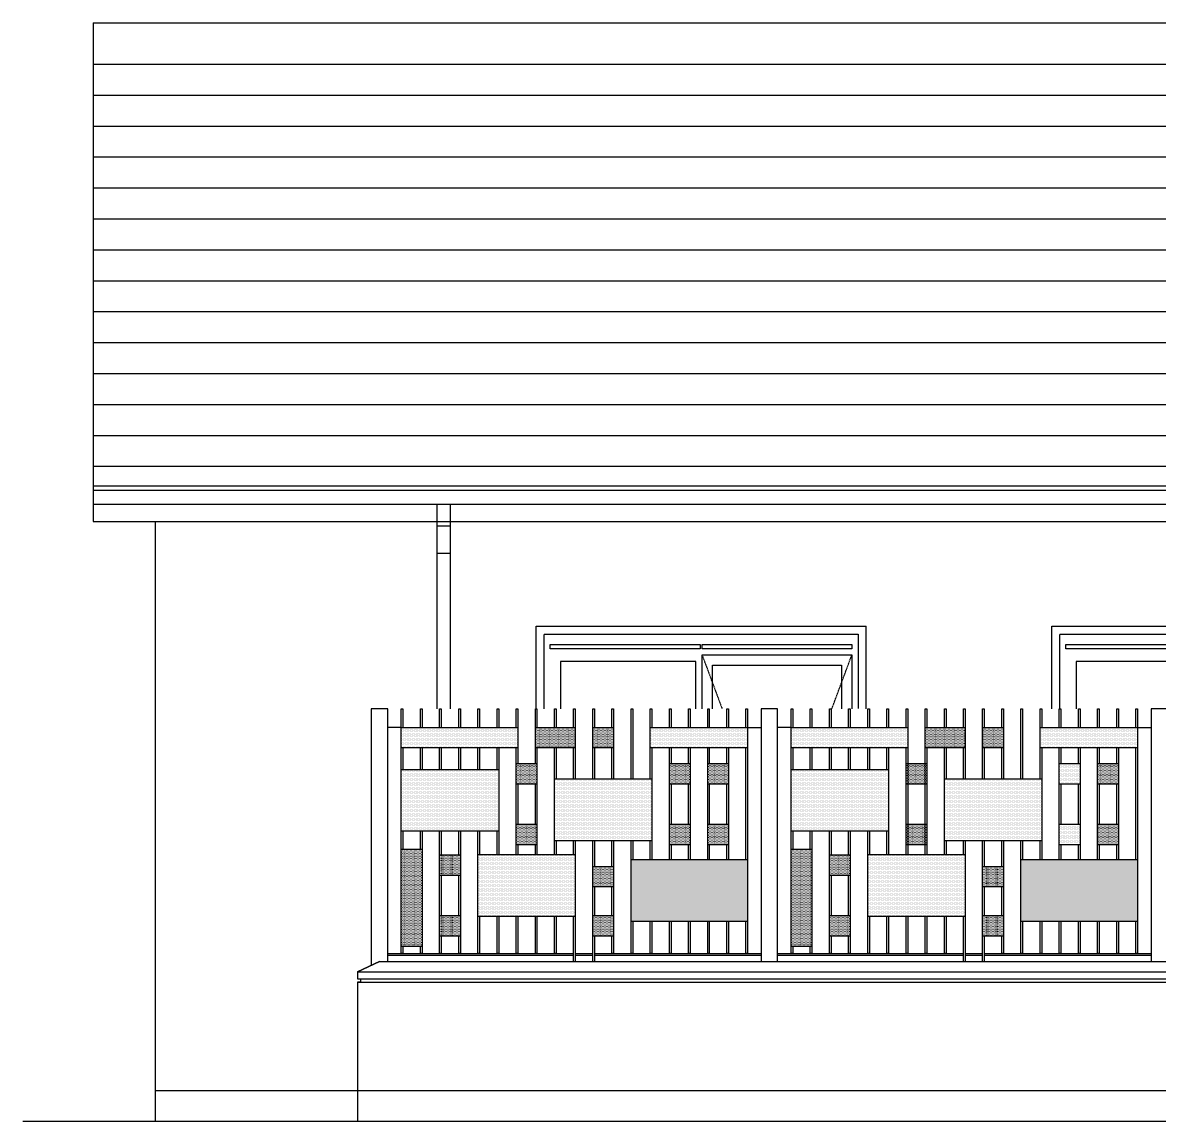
# Model space of a CAD drawing. Header units: inches. Extents: x -48459 to 205009, y 10398 to 54474.
# Drawn here: x 27678 to 33188, y 47824 to 53151 of the extents above; entities that cross this region are included whole.
import ezdxf

# ---------------------------------------------------------------- set-up
doc = ezdxf.new("R2010")
doc.units = ezdxf.units.IN
doc.header["$MEASUREMENT"] = 0
doc.linetypes.add('14-08 - Household Unit Master X-ref$0$DASHED2', pattern=[9.525, 6.35, -3.175])
doc.linetypes.add('HIDDEN', pattern=[4.5, 1.5, -1.5, 1.5])
doc.layers.add('.', color=80, linetype='Continuous', lineweight=18)
for name, color, linetype in [('AR-backround', 9, 'Continuous'), ('AR-BRICK', 253, 'Continuous'), ('AR-HATCH', 8, 'Continuous'), ('AR-NEW-WALL', 2, 'Continuous'), ('AR-RAILING', 8, 'Continuous'), ('AR-RAINWATER', 8, 'Continuous'), ('AR-ROOF-LINE', 8, 'Continuous'), ('AR-RWP', 8, 'Continuous')]:
    doc.layers.add(name, color=color, linetype=linetype)
pattern_1 = [(0, (-1e-11, -294.351), (3.125, 6.25), [0, -6.25])]
pattern_2 = [(0, (1890.1274, 0), (3.125, 6.25), [0, -6.25])]
pattern_3 = [(0, (1889.8473, -294.351), (3.125, 6.25), [0, -6.25])]

# ---------------------------------------------------------------- blocks, each defined once
blk = doc.blocks.new('A$Cdd12decc')
at = {"layer": 'AR-backround'}
for p, q in [((0, 0), (0, 400)), ((0, 400), (1599.7, 400)), ((1599.7, 0), (1599.7, 400))]:
    blk.add_line(p, q, dxfattribs=at)
at = {"layer": 'AR-backround', "linetype": '14-08 - Household Unit Master X-ref$0$DASHED2', "ltscale": 0.5}
blk.add_lwpolyline([(38.7, 0), (38.7, 361.3), (1561, 361.3), (1561, 0)], dxfattribs=at)
at = {"layer": 'AR-backround'}
for points in [[(68.5, 311.5), (794.8, 311.5), (794.8, 291.5), (68.5, 291.5)], [(804.8, 311.5), (1531.2, 311.5), (1531.2, 291.5), (804.8, 291.5)]]:
    blk.add_lwpolyline(points, close=True, dxfattribs=at)
for points in [[(774.8, 0), (774.8, 228.9), (118.5, 228.9), (118.5, 0)], [(774.8, 0), (774.8, 228.9), (118.5, 228.9), (118.5, 0)], [(804.8, 0), (804.8, 261.5), (1531.2, 261.5), (1531.2, 0)], [(854.8, 0), (854.8, 211.5), (1481.2, 211.5), (1481.2, 0)]]:
    blk.add_lwpolyline(points, dxfattribs=at)
at = {"layer": 'AR-backround', "linetype": 'HIDDEN'}
for points in [[(804.8, 261.5), (901.9, 0)], [(1434.1, 0), (1531.2, 261.5)]]:
    blk.add_lwpolyline(points, dxfattribs=at)

msp = doc.modelspace()

# ---------------------------------------------------------------- hatches: boundary and pattern name
at = {"layer": '.', "transparency": 33554559}
h = msp.add_hatch(dxfattribs=at)
h.set_pattern_fill('DOTS', color=254, scale=100)
h.paths.add_polyline_path([(30077.8, 49734.2), (29512.8, 49734.2), (29512.8, 49634.2), (30077.8, 49634.2)])
h = msp.add_hatch(dxfattribs=at)
h.set_pattern_fill('DOTS', color=254, scale=100)
h.paths.add_polyline_path([(30356.3, 49734.2), (30162.7, 49734.2), (30162.7, 49634.2), (30356.3, 49634.2)])
h.paths.add_polyline_path([(30542, 49734.2), (30441.2, 49734.2), (30441.2, 49634.2), (30542, 49634.2)])
h.paths.add_polyline_path([(30170.7, 49558.7), (30069.8, 49558.7), (30069.8, 49458.7), (30170.7, 49458.7)])
h = msp.add_hatch(dxfattribs=at)
h.set_pattern_fill('DOTS', color=254, scale=100)
h.paths.add_polyline_path([(31191.9, 49734.2), (30719.7, 49734.2), (30719.7, 49634.2), (31191.9, 49634.2)])
h = msp.add_hatch(dxfattribs=at)
h.set_pattern_fill('DOTS', color=254, scale=100)
h.set_pattern_definition(pattern_2)
h.paths.add_polyline_path([(31968, 49734.2), (31402.9, 49734.2), (31402.9, 49634.2), (31968, 49634.2)])
h = msp.add_hatch(dxfattribs=at)
h.set_pattern_fill('DOTS', color=254, scale=100)
h.set_pattern_definition(pattern_2)
h.paths.add_polyline_path([(32246.5, 49734.2), (32052.8, 49734.2), (32052.8, 49634.2), (32246.5, 49634.2)])
h.paths.add_polyline_path([(32432.1, 49734.2), (32331.3, 49734.2), (32331.3, 49634.2), (32432.1, 49634.2)])
h.paths.add_polyline_path([(32060.8, 49558.7), (31960, 49558.7), (31960, 49458.7), (32060.8, 49458.7)])
h = msp.add_hatch(dxfattribs=at)
h.set_pattern_fill('DOTS', color=254, scale=100)
h.set_pattern_definition(pattern_2)
h.paths.add_polyline_path([(33082, 49734.2), (32609.8, 49734.2), (32609.8, 49634.2), (33082, 49634.2)])
h = msp.add_hatch(dxfattribs=at)
h.set_pattern_fill('DOTS', color=254, scale=100)
h.paths.add_polyline_path([(30913.4, 49558.7), (30812.5, 49558.7), (30812.5, 49458.7), (30913.4, 49458.7)])
h = msp.add_hatch(dxfattribs=at)
h.set_pattern_fill('DOTS', color=254, scale=100)
h.paths.add_polyline_path([(31099, 49558.7), (30998.2, 49558.7), (30998.2, 49458.7), (31099, 49458.7)])
h = msp.add_hatch(dxfattribs=at)
h.set_pattern_fill('DOTS', color=254, scale=100)
h.set_pattern_definition(pattern_2)
h.paths.add_polyline_path([(32803.5, 49558.7), (32702.7, 49558.7), (32702.7, 49458.7), (32803.5, 49458.7)])
h = msp.add_hatch(dxfattribs=at)
h.set_pattern_fill('DOTS', color=254, scale=100)
h.set_pattern_definition(pattern_2)
h.paths.add_polyline_path([(32989.2, 49558.7), (32888.3, 49558.7), (32888.3, 49458.7), (32989.2, 49458.7)])
h = msp.add_hatch(dxfattribs=at)
h.set_pattern_fill('DOTS', color=254, scale=100)
h.paths.add_polyline_path([(29985, 49530.7), (29512.8, 49530.7), (29512.8, 49230.7), (29985, 49230.7)])
h = msp.add_hatch(dxfattribs=at)
h.set_pattern_fill('DOTS', color=254, scale=100)
h.paths.add_polyline_path([(30727.7, 49484.1), (30255.5, 49484.1), (30255.5, 49184.1), (30727.7, 49184.1)])
h = msp.add_hatch(dxfattribs=at)
h.set_pattern_fill('DOTS', color=254, scale=100)
h.set_pattern_definition(pattern_2)
h.paths.add_polyline_path([(31875.1, 49530.7), (31402.9, 49530.7), (31402.9, 49230.7), (31875.1, 49230.7)])
h = msp.add_hatch(dxfattribs=at)
h.set_pattern_fill('DOTS', color=254, scale=100)
h.set_pattern_definition(pattern_2)
h.paths.add_polyline_path([(32617.8, 49484.1), (32145.6, 49484.1), (32145.6, 49184.1), (32617.8, 49184.1)])
h = msp.add_hatch(dxfattribs=at)
h.set_pattern_fill('DOTS', color=254, scale=100)
h.set_pattern_definition([(0, (-742.697, -294.351), (3.125, 6.25), [0, -6.25])])
h.paths.add_polyline_path([(30170.7, 49264.4), (30069.8, 49264.4), (30069.8, 49164.4), (30170.7, 49164.4)])
h = msp.add_hatch(dxfattribs=at)
h.set_pattern_fill('DOTS', color=254, scale=100)
h.set_pattern_definition(pattern_1)
h.paths.add_polyline_path([(30913.4, 49264.4), (30812.5, 49264.4), (30812.5, 49164.4), (30913.4, 49164.4)])
h = msp.add_hatch(dxfattribs=at)
h.set_pattern_fill('DOTS', color=254, scale=100)
h.set_pattern_definition(pattern_1)
h.paths.add_polyline_path([(31099, 49264.4), (30998.2, 49264.4), (30998.2, 49164.4), (31099, 49164.4)])
h = msp.add_hatch(dxfattribs=at)
h.set_pattern_fill('DOTS', color=254, scale=100)
h.set_pattern_definition([(0, (1147.43, -294.351), (3.125, 6.25), [0, -6.25])])
h.paths.add_polyline_path([(32060.8, 49264.4), (31960, 49264.4), (31960, 49164.4), (32060.8, 49164.4)])
h = msp.add_hatch(dxfattribs=at)
h.set_pattern_fill('DOTS', color=254, scale=100)
h.set_pattern_definition(pattern_3)
h.paths.add_polyline_path([(32803.2, 49264.4), (32702.4, 49264.4), (32702.4, 49164.4), (32803.2, 49164.4)])
h = msp.add_hatch(dxfattribs=at)
h.set_pattern_fill('DOTS', color=254, scale=100)
h.set_pattern_definition(pattern_3)
h.paths.add_polyline_path([(32988.9, 49264.4), (32888, 49264.4), (32888, 49164.4), (32988.9, 49164.4)])
h = msp.add_hatch(dxfattribs=at)
h.set_pattern_fill('DOTS', color=254, scale=100)
h.set_pattern_definition([(0, (-1299.72, -414.613), (3.125, 6.25), [0, -6.25])])
h.paths.add_polyline_path([(29613.6, 49144.1), (29512.8, 49144.1), (29512.8, 48671.9), (29613.6, 48671.9)])
h = msp.add_hatch(dxfattribs=at)
h.set_pattern_fill('DOTS', color=254, scale=100)
h.set_pattern_definition([(0, (-1114.0457, -443.0366), (3.125, 6.25), [0, -6.25])])
h.paths.add_polyline_path([(29799.3, 49115.7), (29698.5, 49115.7), (29698.5, 49015.7), (29799.3, 49015.7)])
h = msp.add_hatch(dxfattribs=at)
h.set_pattern_fill('DOTS', color=254, scale=100)
h.set_pattern_definition([(0, (371.3486, -413.4455), (3.125, 6.25), [0, -6.25])])
h.paths.add_polyline_path([(30356.3, 49117.3), (29884.2, 49117.3), (29884.2, 48817.3), (30356.3, 48817.3)])
h = msp.add_hatch(dxfattribs=at)
h.set_pattern_fill('DOTS', color=254, scale=100)
h.set_pattern_definition([(0, (590.4074, -414.613), (3.125, 6.25), [0, -6.25])])
h.paths.add_polyline_path([(31503.8, 49144.1), (31402.9, 49144.1), (31402.9, 48671.9), (31503.8, 48671.9)])
h = msp.add_hatch(dxfattribs=at)
h.set_pattern_fill('DOTS', color=254, scale=100)
h.set_pattern_definition([(0, (776.082, -443.0366), (3.125, 6.25), [0, -6.25])])
h.paths.add_polyline_path([(31689.4, 49115.7), (31588.6, 49115.7), (31588.6, 49015.7), (31689.4, 49015.7)])
h = msp.add_hatch(dxfattribs=at)
h.set_pattern_fill('DOTS', color=254, scale=100)
h.set_pattern_definition([(0, (2261.476, -413.4455), (3.125, 6.25), [0, -6.25])])
h.paths.add_polyline_path([(32246.5, 49117.3), (31774.3, 49117.3), (31774.3, 48817.3), (32246.5, 48817.3)])
h = msp.add_hatch(dxfattribs=at)
h.set_pattern_fill('DOTS', color=254, scale=100)
h.set_pattern_definition([(0, (-371.3486, -498.545), (3.125, 6.25), [0, -6.25])])
h.paths.add_polyline_path([(30542, 49060.2), (30441.2, 49060.2), (30441.2, 48960.2), (30542, 48960.2)])
h = msp.add_hatch(dxfattribs=at)
h.set_pattern_fill('DOTS', color=254, scale=100)
h.set_pattern_definition([(0, (1114.0457, -437.758), (3.125, 6.25), [0, -6.25])])
h.paths.add_polyline_path([(31191.9, 49092.9), (30626.9, 49092.9), (30626.9, 48792.9), (31191.9, 48792.9)])
h = msp.add_hatch(dxfattribs=at)
h.set_pattern_fill('DOTS', color=254, scale=100)
h.set_pattern_definition([(0, (1518.779, -498.545), (3.125, 6.25), [0, -6.25])])
h.paths.add_polyline_path([(32432.1, 49060.2), (32331.3, 49060.2), (32331.3, 48960.2), (32432.1, 48960.2)])
h = msp.add_hatch(dxfattribs=at)
h.set_pattern_fill('DOTS', color=254, scale=100)
h.set_pattern_definition([(0, (3004.173, -437.758), (3.125, 6.25), [0, -6.25])])
h.paths.add_polyline_path([(33082, 49092.9), (32517, 49092.9), (32517, 48792.9), (33082, 48792.9)])
h = msp.add_hatch(dxfattribs=at)
h.set_pattern_fill('DOTS', color=254, scale=100)
h.set_pattern_definition([(0, (-1114.0457, -737.388), (3.125, 6.25), [0, -6.25])])
h.paths.add_polyline_path([(29799.3, 48821.3), (29698.5, 48821.3), (29698.5, 48721.3), (29799.3, 48721.3)])
h = msp.add_hatch(dxfattribs=at)
h.set_pattern_fill('DOTS', color=254, scale=100)
h.set_pattern_definition([(0, (-371.3486, -737.388), (3.125, 6.25), [0, -6.25])])
h.paths.add_polyline_path([(30542, 48821.3), (30441.2, 48821.3), (30441.2, 48721.3), (30542, 48721.3)])
h = msp.add_hatch(dxfattribs=at)
h.set_pattern_fill('DOTS', color=254, scale=100)
h.set_pattern_definition([(0, (776.082, -737.388), (3.125, 6.25), [0, -6.25])])
h.paths.add_polyline_path([(31689.4, 48821.3), (31588.6, 48821.3), (31588.6, 48721.3), (31689.4, 48721.3)])
h = msp.add_hatch(dxfattribs=at)
h.set_pattern_fill('DOTS', color=254, scale=100)
h.set_pattern_definition([(0, (1518.779, -737.388), (3.125, 6.25), [0, -6.25])])
h.paths.add_polyline_path([(32432.1, 48821.3), (32331.3, 48821.3), (32331.3, 48721.3), (32432.1, 48721.3)])
at = {"layer": 'AR-BRICK', "transparency": 33554687}
h = msp.add_hatch(dxfattribs=at)
h.set_pattern_fill('ANSI31', color=254, scale=1200, angle=135)
h.paths.add_polyline_path([(38714.8, 52001.3), (38707, 52017.6), (38995.1, 52155.7), (38987.3, 52172), (39275.3, 52310.1), (39267.6, 52326.3), (39555.6, 52464.5), (39547.9, 52480.7), (39835.9, 52618.9), (39828.1, 52635.1), (40116.2, 52773.3), (40108.4, 52789.5), (40396.5, 52927.7), (40388.7, 52943.9), (40525.1, 53009.3), (28019.7, 53009.3), (28019.7, 50904.9), (36827.1, 50904.9), (36831.4, 50909.1), (36831.4, 50919.1), (36842.2, 50929.1), (36812, 50996.4), (37012.1, 51086.4), (37004.9, 51102.6), (37309.2, 51237.1), (37301.1, 51255), (37592.3, 51385.9), (37584.1, 51403.6), (37873.3, 51538.9), (37864.4, 51557.9), (38153.6, 51693.3), (38144.5, 51712.8), (38434, 51847.9), (38426.7, 51863.2)])

# ---------------------------------------------------------------- linework, layer by layer
at = {"layer": 'AR-backround', "color": 254, "transparency": 33554559}
for p, q in [((36670.9, 50883.3), (28019.7, 50883.3)), ((36749.9, 50814.5), (28019.7, 50814.5))]:
    msp.add_line(p, q, dxfattribs=at)
at = {"layer": 'AR-backround'}
msp.add_line((28319.7, 47974.2), (29300.1, 47974.2), dxfattribs=at)
at = {"layer": 'AR-HATCH'}
msp.add_line((29300.1, 47974.2), (37188, 47974.2), dxfattribs=at)
at = {"layer": 'AR-NEW-WALL', "color": 8}
msp.add_line((28319.7, 50731.7), (28319.7, 47824.2), dxfattribs=at)
at = {"layer": 'AR-NEW-WALL'}
msp.add_line((29300.1, 48499.2), (29300.1, 47824.2), dxfattribs=at)
at = {"layer": 'AR-RAILING'}
for p, q in [((30356.3, 49184.1), (30356.3, 48599.2)), ((30441.2, 48599.2), (30441.2, 49184.1)), ((32246.5, 49184.1), (32246.5, 48599.2)), ((32331.3, 48599.2), (32331.3, 49184.1)), ((30348.3, 48599.2), (30348.3, 48817.3)), ((32238.5, 48599.2), (32238.5, 48817.3)), ((30449.2, 48721.3), (30449.2, 48599.2)), ((32339.3, 48721.3), (32339.3, 48599.2))]:
    msp.add_line(p, q, dxfattribs=at)
for points in [[(29447.3, 48599.2), (29447.3, 49824.2), (29367.3, 49824.2), (29367.3, 48580.4)], [(29520.8, 48671.9), (29520.8, 48637.2), (29512.8, 48637.2), (29512.8, 49824.2), (29520.8, 49824.2), (29520.8, 49734.2)], [(29605.6, 49734.2), (29605.6, 49824.2), (29613.6, 49824.2), (29613.6, 49734.2)], [(29698.5, 49734.2), (29698.5, 49824.2), (29706.5, 49824.2), (29706.5, 49734.2)], [(29791.3, 49734.2), (29791.3, 49824.2), (29799.3, 49824.2), (29799.3, 49734.2)], [(29884.2, 49734.2), (29884.2, 49824.2), (29892.2, 49824.2), (29892.2, 49734.2)], [(29977, 49734.2), (29977, 49824.2), (29985, 49824.2), (29985, 49734.2)], [(30069.8, 49734.2), (30069.8, 49824.2), (30077.8, 49824.2), (30077.8, 49558.7)], [(30162.7, 49558.7), (30162.7, 49824.2), (30170.7, 49824.2), (30170.7, 49734.2)], [(30255.5, 49734.2), (30255.5, 49824.2), (30263.5, 49824.2), (30263.5, 49734.2)], [(30348.3, 49734.2), (30348.3, 49824.2), (30356.3, 49824.2), (30356.3, 49484.1)], [(30441.2, 49484.1), (30441.2, 49824.2), (30449.2, 49824.2), (30449.2, 49734.2)], [(30534, 49734.2), (30534, 49824.2), (30542, 49824.2), (30542, 49484.1)], [(30626.9, 49484.1), (30626.9, 49824.2), (30634.9, 49824.2), (30634.9, 49484.1)], [(30719.7, 49484.1), (30719.7, 49824.2), (30727.7, 49824.2), (30727.7, 49734.2)], [(30812.5, 49734.2), (30812.5, 49824.2), (30820.5, 49824.2), (30820.5, 49734.2)], [(30905.6, 49734.2), (30905.6, 49824.2), (30913.6, 49824.2), (30913.6, 49734.2)], [(30998.2, 49734.2), (30998.2, 49824.2), (31006.2, 49824.2), (31006.2, 49734.2)], [(31091, 49734.2), (31091, 49824.2), (31099, 49824.2), (31099, 49734.2)], [(31183.9, 49734.2), (31183.9, 49824.2), (31191.9, 49824.2), (31191.9, 48637.2), (31183.9, 48637.2), (31183.9, 48792.9)], [(31337.4, 48599.2), (31337.4, 49824.2), (31257.4, 49824.2), (31257.4, 48599.2)], [(31410.9, 48671.9), (31410.9, 48637.2), (31402.9, 48637.2), (31402.9, 49824.2), (31410.9, 49824.2), (31410.9, 49734.2)], [(31495.8, 49734.2), (31495.8, 49824.2), (31503.8, 49824.2), (31503.8, 49734.2)], [(31588.6, 49734.2), (31588.6, 49824.2), (31596.6, 49824.2), (31596.6, 49734.2)], [(31681.4, 49734.2), (31681.4, 49824.2), (31689.4, 49824.2), (31689.4, 49734.2)], [(31774.3, 49734.2), (31774.3, 49824.2), (31782.3, 49824.2), (31782.3, 49734.2)], [(31867.1, 49734.2), (31867.1, 49824.2), (31875.1, 49824.2), (31875.1, 49734.2)], [(31960, 49734.2), (31960, 49824.2), (31968, 49824.2), (31968, 49117.3)], [(32052.8, 49117.3), (32052.8, 49824.2), (32060.8, 49824.2), (32060.8, 49734.2)], [(32145.6, 49734.2), (32145.6, 49824.2), (32153.6, 49824.2), (32153.6, 49734.2)], [(32238.5, 49734.2), (32238.5, 49824.2), (32246.5, 49824.2), (32246.5, 49484.1)], [(32331.3, 49484.1), (32331.3, 49824.2), (32339.3, 49824.2), (32339.3, 49734.2)], [(32424.1, 49734.2), (32424.1, 49824.2), (32432.1, 49824.2), (32432.1, 49484.1)], [(32517, 49484.1), (32517, 49824.2), (32525, 49824.2), (32525, 49484.1)], [(32609.8, 49484.1), (32609.8, 49824.2), (32617.8, 49824.2), (32617.8, 49734.2)], [(32702.7, 49734.2), (32702.7, 49824.2), (32710.7, 49824.2), (32710.7, 49734.2)], [(32795.8, 49734.2), (32795.8, 49824.2), (32803.8, 49824.2), (32803.8, 49734.2)], [(32888.3, 49734.2), (32888.3, 49824.2), (32896.3, 49824.2), (32896.3, 49734.2)], [(32981.2, 49734.2), (32981.2, 49824.2), (32989.2, 49824.2), (32989.2, 49734.2)], [(33074, 49734.2), (33074, 49824.2), (33082, 49824.2), (33082, 48637.2), (33074, 48637.2), (33074, 48792.9)], [(33227.5, 48599.2), (33227.5, 49824.2), (33147.5, 49824.2), (33147.5, 48599.2)], [(29520.8, 49634.2), (29520.8, 49530.7)], [(29605.6, 49530.7), (29605.6, 49634.2)], [(29613.6, 49634.2), (29613.6, 49530.7)], [(29698.5, 49530.7), (29698.5, 49634.2)], [(29706.5, 49634.2), (29706.5, 49530.7)], [(29791.3, 49530.7), (29791.3, 49634.2)], [(29799.3, 49634.2), (29799.3, 49530.7)], [(29884.2, 49530.7), (29884.2, 49634.2)], [(29892.2, 49634.2), (29892.2, 49530.7)], [(29977, 49530.7), (29977, 49634.2)], [(29985, 49634.2), (29985, 49117.3)], [(30069.8, 49117.3), (30069.8, 49634.2)], [(30170.7, 49634.2), (30170.7, 49117.3)], [(30255.5, 49117.3), (30255.5, 49634.2)], [(30263.5, 49634.2), (30263.5, 49484.1)], [(30348.3, 49484.1), (30348.3, 49634.2)], [(30449.2, 49634.2), (30449.2, 49484.1)], [(30534, 49484.1), (30534, 49634.2)], [(30727.7, 49634.2), (30727.7, 49092.9)], [(30812.5, 49092.9), (30812.5, 49634.2)], [(30820.5, 49634.2), (30820.5, 49558.7)], [(30905.6, 49558.7), (30905.6, 49634.2)], [(30913.6, 49634.2), (30913.6, 49092.9)], [(30998.2, 49092.9), (30998.2, 49634.2)], [(31006.2, 49634.2), (31006.2, 49558.7)], [(31091, 49558.7), (31091, 49634.2)], [(31099, 49634.2), (31099, 49092.9)], [(31183.9, 49092.9), (31183.9, 49634.2)], [(31410.9, 49634.2), (31410.9, 49530.7)], [(31495.8, 49530.7), (31495.8, 49634.2)], [(31503.8, 49634.2), (31503.8, 49530.7)], [(31588.6, 49530.7), (31588.6, 49634.2)], [(31596.6, 49634.2), (31596.6, 49530.7)], [(31681.4, 49530.7), (31681.4, 49634.2)], [(31689.4, 49634.2), (31689.4, 49530.7)], [(31774.3, 49530.7), (31774.3, 49634.2)], [(31782.3, 49634.2), (31782.3, 49530.7)], [(31867.1, 49530.7), (31867.1, 49634.2)], [(31875.1, 49634.2), (31875.1, 49117.3)], [(31960, 49117.3), (31960, 49634.2)], [(32060.8, 49634.2), (32060.8, 49117.3)], [(32145.6, 49117.3), (32145.6, 49634.2)], [(32153.6, 49634.2), (32153.6, 49484.1)], [(32238.5, 49484.1), (32238.5, 49634.2)], [(32339.3, 49634.2), (32339.3, 49484.1)], [(32424.1, 49484.1), (32424.1, 49634.2)], [(32617.8, 49634.2), (32617.8, 49092.9)], [(32702.7, 49092.9), (32702.7, 49634.2)], [(32710.7, 49634.2), (32710.7, 49558.7)], [(32795.8, 49558.7), (32795.8, 49634.2)], [(32803.8, 49634.2), (32803.8, 49092.9)], [(32888.3, 49092.9), (32888.3, 49634.2)], [(32896.3, 49634.2), (32896.3, 49558.7)], [(32981.2, 49558.7), (32981.2, 49634.2)], [(32989.2, 49634.2), (32989.2, 49092.9)], [(33074, 49092.9), (33074, 49634.2)], [(29512.8, 49530.7), (29985, 49530.7), (29985, 49230.7), (29512.8, 49230.7), (29512.8, 49530.7)], [(30255.5, 49484.1), (30727.7, 49484.1), (30727.7, 49184.1), (30255.5, 49184.1), (30255.5, 49484.1)], [(31402.9, 49530.7), (31875.1, 49530.7), (31875.1, 49230.7), (31402.9, 49230.7), (31402.9, 49530.7)], [(32145.6, 49484.1), (32617.8, 49484.1), (32617.8, 49184.1), (32145.6, 49184.1), (32145.6, 49484.1)], [(30077.8, 49458.7), (30077.8, 49264.4)], [(30162.7, 49264.4), (30162.7, 49458.7)], [(30820.5, 49458.7), (30820.5, 49264.4)], [(30905.6, 49264.4), (30905.6, 49458.7)], [(31006.2, 49458.7), (31006.2, 49264.4)], [(31091, 49264.4), (31091, 49458.7)], [(32710.7, 49458.7), (32710.7, 49264.4)], [(32795.8, 49264.4), (32795.8, 49458.7)], [(32896.3, 49458.7), (32896.3, 49264.4)], [(32981.2, 49264.4), (32981.2, 49458.7)], [(29520.8, 49230.7), (29520.8, 49144.1)], [(29613.6, 49230.7), (29613.6, 48637.2), (29605.6, 48637.2), (29605.6, 48671.9)], [(29605.6, 49144.1), (29605.6, 49230.7)], [(29706.5, 48721.3), (29706.5, 48637.2), (29698.5, 48637.2), (29698.5, 49230.7)], [(29706.5, 49230.7), (29706.5, 49115.7)], [(29799.3, 49230.7), (29799.3, 48637.2), (29791.3, 48637.2), (29791.3, 48721.3)], [(29791.3, 49115.7), (29791.3, 49230.7)], [(29892.2, 48817.3), (29892.2, 48637.2), (29884.2, 48637.2), (29884.2, 49230.7)], [(29892.2, 49230.7), (29892.2, 49117.3)], [(29977, 49117.3), (29977, 49230.7)], [(31410.9, 49230.7), (31410.9, 49144.1)], [(31503.8, 49230.7), (31503.8, 48637.2), (31495.8, 48637.2), (31495.8, 48671.9)], [(31495.8, 49144.1), (31495.8, 49230.7)], [(31596.6, 48721.3), (31596.6, 48637.2), (31588.6, 48637.2), (31588.6, 49230.7)], [(31596.6, 49230.7), (31596.6, 49115.7)], [(31689.4, 49230.7), (31689.4, 48637.2), (31681.4, 48637.2), (31681.4, 48721.3)], [(31681.4, 49115.7), (31681.4, 49230.7)], [(31782.3, 48817.3), (31782.3, 48637.2), (31774.3, 48637.2), (31774.3, 49230.7)], [(31782.3, 49230.7), (31782.3, 49117.3)], [(31867.1, 49117.3), (31867.1, 49230.7)], [(30077.8, 49164.4), (30077.8, 49117.3)], [(30162.7, 49117.3), (30162.7, 49164.4)], [(30263.5, 49184.1), (30263.5, 49117.3)], [(30348.3, 49117.3), (30348.3, 49184.1)], [(30449.2, 49184.1), (30449.2, 49060.2)], [(30534, 49060.2), (30534, 49184.1)], [(30542, 49184.1), (30542, 48637.2), (30534, 48637.2), (30534, 48721.3)], [(30634.9, 48792.9), (30634.9, 48637.2), (30626.9, 48637.2), (30626.9, 49184.1)], [(30634.9, 49184.1), (30634.9, 49092.9)], [(30719.7, 49092.9), (30719.7, 49184.1)], [(30820.5, 49164.4), (30820.5, 49092.9)], [(30905.6, 49092.9), (30905.6, 49164.4)], [(31006.2, 49164.4), (31006.2, 49092.9)], [(31091, 49092.9), (31091, 49164.4)], [(32153.6, 49184.1), (32153.6, 49117.3)], [(32238.5, 49117.3), (32238.5, 49184.1)], [(32339.3, 49184.1), (32339.3, 49060.2)], [(32432.1, 49184.1), (32432.1, 48637.2), (32424.1, 48637.2), (32424.1, 48721.3)], [(32424.1, 49060.2), (32424.1, 49184.1)], [(32525, 48792.9), (32525, 48637.2), (32517, 48637.2), (32517, 49184.1)], [(32525, 49184.1), (32525, 49092.9)], [(32609.8, 49092.9), (32609.8, 49184.1)], [(32710.7, 49164.4), (32710.7, 49092.9)], [(32795.8, 49092.9), (32795.8, 49164.4)], [(32896.3, 49164.4), (32896.3, 49092.9)], [(32981.2, 49092.9), (32981.2, 49164.4)], [(29512.8, 48671.9), (29512.8, 49144.1), (29613.6, 49144.1), (29613.6, 48671.9), (29513.6, 48671.9)], [(29884.2, 49117.3), (30356.3, 49117.3), (30356.3, 48817.3), (29884.2, 48817.3), (29884.2, 49117.3)], [(31402.9, 48671.9), (31402.9, 49144.1), (31503.8, 49144.1), (31503.8, 48671.9), (31403.8, 48671.9)], [(31774.3, 49117.3), (32246.5, 49117.3), (32246.5, 48817.3), (31774.3, 48817.3), (31774.3, 49117.3)], [(30626.9, 49092.9), (31191.9, 49092.9), (31191.9, 48792.9), (30626.9, 48792.9), (30626.9, 49092.9)], [(32517, 49092.9), (33082, 49092.9), (33082, 48792.9), (32517, 48792.9), (32517, 49092.9)], [(29706.5, 49015.7), (29706.5, 48821.3)], [(29791.3, 48821.3), (29791.3, 49015.7)], [(31596.6, 49015.7), (31596.6, 48821.3)], [(31681.4, 48821.3), (31681.4, 49015.7)], [(30449.2, 48960.2), (30449.2, 48821.3)], [(30534, 48821.3), (30534, 48960.2)], [(32339.3, 48960.2), (32339.3, 48821.3)], [(32424.1, 48821.3), (32424.1, 48960.2)], [(29985, 48817.3), (29985, 48637.2), (29977, 48637.2), (29977, 48817.3)], [(30077.8, 48817.3), (30077.8, 48637.2), (30069.8, 48637.2), (30069.8, 48817.3)], [(30170.7, 48817.3), (30170.7, 48637.2), (30162.7, 48637.2), (30162.7, 48817.3)], [(30263.5, 48817.3), (30263.5, 48637.2), (30255.5, 48637.2), (30255.5, 48817.3)], [(30727.7, 48792.9), (30727.7, 48637.2), (30719.7, 48637.2), (30719.7, 48792.9)], [(30820.5, 48792.9), (30820.5, 48637.2), (30812.5, 48637.2), (30812.5, 48792.9)], [(30913.6, 48792.9), (30913.6, 48637.2), (30905.6, 48637.2), (30905.6, 48792.9)], [(31006.2, 48792.9), (31006.2, 48637.2), (30998.2, 48637.2), (30998.2, 48792.9)], [(31099, 48792.9), (31099, 48637.2), (31091, 48637.2), (31091, 48792.9)], [(31875.1, 48817.3), (31875.1, 48637.2), (31867.1, 48637.2), (31867.1, 48817.3)], [(31968, 48817.3), (31968, 48637.2), (31960, 48637.2), (31960, 48817.3)], [(32060.8, 48817.3), (32060.8, 48637.2), (32052.8, 48637.2), (32052.8, 48817.3)], [(32153.6, 48817.3), (32153.6, 48637.2), (32145.6, 48637.2), (32145.6, 48817.3)], [(32617.8, 48792.9), (32617.8, 48637.2), (32609.8, 48637.2), (32609.8, 48792.9)], [(32710.7, 48792.9), (32710.7, 48637.2), (32702.7, 48637.2), (32702.7, 48792.9)], [(32803.8, 48792.9), (32803.8, 48637.2), (32795.8, 48637.2), (32795.8, 48792.9)], [(32896.3, 48792.9), (32896.3, 48637.2), (32888.3, 48637.2), (32888.3, 48792.9)], [(32989.2, 48792.9), (32989.2, 48637.2), (32981.2, 48637.2), (32981.2, 48792.9)]]:
    msp.add_lwpolyline(points, dxfattribs=at)
for points in [[(30069.8, 49264.4), (30170.7, 49264.4), (30170.7, 49164.4), (30069.8, 49164.4)], [(30812.8, 49264.4), (30913.6, 49264.4), (30913.6, 49164.4), (30812.8, 49164.4)], [(30998.2, 49264.4), (31099, 49264.4), (31099, 49164.4), (30998.2, 49164.4)], [(31960, 49264.4), (32060.8, 49264.4), (32060.8, 49164.4), (31960, 49164.4)], [(32702.9, 49264.4), (32803.8, 49264.4), (32803.8, 49164.4), (32702.9, 49164.4)], [(32888.3, 49264.4), (32989.2, 49264.4), (32989.2, 49164.4), (32888.3, 49164.4)], [(29698.5, 49115.7), (29799.3, 49115.7), (29799.3, 49015.7), (29698.5, 49015.7)], [(31588.6, 49115.7), (31689.4, 49115.7), (31689.4, 49015.7), (31588.6, 49015.7)], [(30441.2, 49060.2), (30542, 49060.2), (30542, 48960.2), (30441.2, 48960.2)], [(32331.3, 49060.2), (32432.1, 49060.2), (32432.1, 48960.2), (32331.3, 48960.2)], [(29698.5, 48821.3), (29799.3, 48821.3), (29799.3, 48721.3), (29698.5, 48721.3)], [(30441.2, 48821.3), (30542, 48821.3), (30542, 48721.3), (30441.2, 48721.3)], [(31588.6, 48821.3), (31689.4, 48821.3), (31689.4, 48721.3), (31588.6, 48721.3)], [(32331.3, 48821.3), (32432.1, 48821.3), (32432.1, 48721.3), (32331.3, 48721.3)]]:
    msp.add_lwpolyline(points, close=True, dxfattribs=at)
at = {"layer": 'AR-RAINWATER'}
for p, q in [((29512.8, 49734.2), (29447.3, 49734.2)), ((31191.9, 49734.2), (31257.4, 49734.2)), ((31402.9, 49734.2), (31337.4, 49734.2)), ((33082, 49734.2), (33147.5, 49734.2)), ((29300.1, 48549.2), (29407.6, 48599.2)), ((29407.6, 48599.2), (29300.1, 48549.2)), ((29300.1, 48549.2), (29300.1, 48514.2)), ((29515.1, 48549.2), (29515.1, 48549.2)), ((29300.1, 48514.2), (29315.1, 48514.2)), ((29315.1, 48499.2), (29300.1, 48499.2)), ((29315.1, 48514.2), (29315.1, 48499.2)), ((29315.1, 48514.2), (37077.2, 48514.2)), ((29315.1, 48499.2), (29315.1, 48499.2))]:
    msp.add_line(p, q, dxfattribs=at)
for points in [[(29512.8, 49734.2), (30077.8, 49734.2), (30077.8, 49634.2), (29512.8, 49634.2), (29512.8, 49734.2)], [(30719.7, 49734.2), (31191.9, 49734.2), (31191.9, 49634.2), (30719.7, 49634.2), (30719.7, 49734.2)], [(31402.9, 49734.2), (31968, 49734.2), (31968, 49634.2), (31402.9, 49634.2), (31402.9, 49734.2)], [(32609.8, 49734.2), (33082, 49734.2), (33082, 49634.2), (32609.8, 49634.2), (32609.8, 49734.2)], [(29407.6, 48599.2), (37077.2, 48599.2)], [(29447.3, 48637.2), (30348.3, 48637.2)], [(29447.3, 48629.2), (30348.3, 48629.2)], [(30356.3, 48637.2), (30441.2, 48637.2)], [(30356.3, 48629.2), (30441.2, 48629.2)], [(30449.2, 48637.2), (31257.4, 48637.2)], [(30449.2, 48629.2), (31257.4, 48629.2)], [(31337.4, 48637.2), (32238.5, 48637.2)], [(31337.4, 48629.2), (32238.5, 48629.2)], [(32246.5, 48637.2), (32331.3, 48637.2)], [(32246.5, 48629.2), (32331.3, 48629.2)], [(32339.3, 48637.2), (33147.5, 48637.2)], [(32339.3, 48629.2), (33147.5, 48629.2)], [(29300.1, 48549.2), (37077.2, 48549.2)], [(29300.1, 48499.2), (37077.2, 48499.2)]]:
    msp.add_lwpolyline(points, dxfattribs=at)
for points in [[(30162.7, 49734.2), (30356.3, 49734.2), (30356.3, 49634.2), (30162.7, 49634.2)], [(30441.2, 49734.2), (30542, 49734.2), (30542, 49634.2), (30441.2, 49634.2)], [(32052.8, 49734.2), (32246.5, 49734.2), (32246.5, 49634.2), (32052.8, 49634.2)], [(32331.3, 49734.2), (32432.1, 49734.2), (32432.1, 49634.2), (32331.3, 49634.2)], [(30069.8, 49558.7), (30170.7, 49558.7), (30170.7, 49458.7), (30069.8, 49458.7)], [(30812.5, 49558.7), (30913.4, 49558.7), (30913.4, 49458.7), (30812.5, 49458.7)], [(30998.2, 49558.7), (31099, 49558.7), (31099, 49458.7), (30998.2, 49458.7)], [(31960, 49558.7), (32060.8, 49558.7), (32060.8, 49458.7), (31960, 49458.7)], [(32702.7, 49558.7), (32803.5, 49558.7), (32803.5, 49458.7), (32702.7, 49458.7)], [(32888.3, 49558.7), (32989.2, 49558.7), (32989.2, 49458.7), (32888.3, 49458.7)]]:
    msp.add_lwpolyline(points, close=True, dxfattribs=at)
at = {"layer": 'AR-ROOF-LINE'}
for p, q in [((28019.7, 53150.9), (40656.3, 53150.9)), ((28019.7, 53150.9), (28019.7, 50731.7)), ((28019.7, 50904.9), (36869.4, 50904.9)), ((28019.7, 50731.7), (36869.4, 50733.3)), ((27677.5, 47824.2), (29300.1, 47824.2)), ((29300.1, 47824.2), (47123.9, 47824.2))]:
    msp.add_line(p, q, dxfattribs=at)
at = {"layer": 'AR-RWP'}
for p, q in [((29684.6, 50814.5), (29684.6, 49824.2)), ((29749.6, 50814.5), (29749.6, 49824.2)), ((29684.6, 50712.1), (29749.6, 50712.1)), ((29684.6, 50578.4), (29749.6, 50578.4))]:
    msp.add_line(p, q, dxfattribs=at)

# ---------------------------------------------------------------- block references
at = {"layer": 'AR-backround'}
for p in [(30166.2, 49824.2), (32666.2, 49824.2)]:
    msp.add_blockref('A$Cdd12decc', p, dxfattribs=at)

doc.saveas('drawing.dxf')
